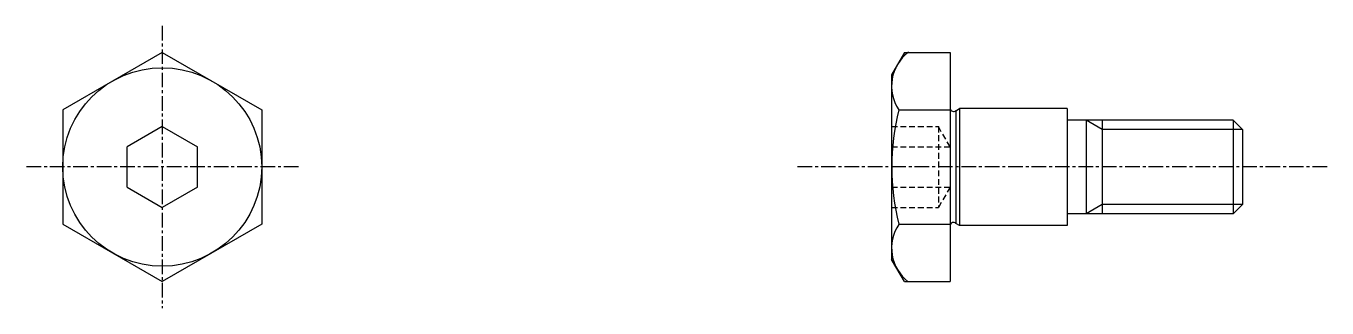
# Model space of a CAD drawing. Extents: x -81 to 222, y 58 to 275.
# Drawn here: x 110.9 to 222.1, y 251.2 to 275.3 of the extents above; entities outside this region: 2.
import ezdxf

# ---------------------------------------------------------------- set-up
doc = ezdxf.new("R2010")
doc.units = 0
doc.linetypes.add('CENTER', pattern=[2, 1.25, -0.25, 0.25, -0.25])
doc.linetypes.add('DASHED', pattern=[0.75, 0.5, -0.25])
doc.layers.get('0').update_dxf_attribs({"linetype": 'CONTINUOUS'})

msp = doc.modelspace()

# ---------------------------------------------------------------- linework, layer by layer
at = {"color": 1, "linetype": 'CENTER'}
for p, q in [((122.56, 275.3), (122.56, 251.15)), ((134.21, 263.23), (110.92, 263.23)), ((222.12, 263.23), (176.74, 263.23))]:
    msp.add_line(p, q, dxfattribs=at)
at = {"color": 7, "linetype": 'CONTINUOUS'}
for p, q in [((122.56, 273.04), (114.06, 268.13)), ((122.56, 273.04), (131.06, 268.13)), ((186.01, 273.04), (189.9, 273.04)), ((189.9, 273.04), (189.9, 253.41)), ((184.9, 271.13), (184.9, 255.32)), ((114.06, 268.13), (114.06, 258.32)), ((131.06, 268.13), (131.06, 258.32)), ((185.52, 268.13), (189.9, 268.13)), ((190.4, 268.05), (190.7, 268.23)), ((190.4, 268.05), (190.4, 258.4)), ((190.7, 268.23), (190.7, 258.23)), ((199.9, 268.23), (190.7, 268.23)), ((199.9, 268.23), (199.9, 258.23)), ((214.1, 267.23), (199.9, 267.23)), ((201.52, 267.23), (201.52, 259.23)), ((202.9, 267.23), (202.9, 259.23)), ((214.1, 267.23), (214.1, 259.23)), ((214.1, 267.23), (214.9, 266.43)), ((122.56, 266.69), (119.56, 264.95)), ((122.56, 266.69), (125.56, 264.95)), ((214.9, 266.43), (214.9, 260.03)), ((119.56, 261.5), (119.56, 264.95)), ((125.56, 261.5), (125.56, 264.95)), ((119.56, 261.5), (122.56, 259.77)), ((125.56, 261.5), (122.56, 259.77)), ((214.1, 259.23), (199.9, 259.23)), ((214.1, 259.23), (214.9, 260.03)), ((114.06, 258.32), (122.56, 253.41)), ((131.06, 258.32), (122.56, 253.41)), ((185.52, 258.32), (189.9, 258.32)), ((190.7, 258.23), (190.4, 258.4)), ((199.9, 258.23), (190.7, 258.23)), ((116.19, 257.09), (116.19, 257.09)), ((118.31, 255.87), (118.31, 255.87)), ((186.01, 253.41), (189.9, 253.41)), ((186.01, 253.41), (189.9, 253.41))]:
    msp.add_line(p, q, dxfattribs=at)
at = {"color": 7, "linetype": 'BYBLOCK'}
for p, q in [((186.01, 273.04), (184.9, 271.13)), ((186.01, 253.41), (184.9, 255.32))]:
    msp.add_line(p, q, dxfattribs=at)
at = {"color": 3}
for p, q in [((202.9, 266.43), (201.52, 267.23)), ((214.9, 266.43), (202.9, 266.43)), ((202.9, 260.03), (201.52, 259.23)), ((214.9, 260.03), (202.9, 260.03))]:
    msp.add_line(p, q, dxfattribs=at)
at = {"color": 3, "linetype": 'DASHED'}
for p, q in [((184.9, 266.69), (188.9, 266.69)), ((189.9, 264.95), (188.9, 266.69)), ((188.9, 266.69), (188.9, 259.77)), ((184.9, 264.95), (189.9, 264.95)), ((189.9, 264.95), (189.9, 261.5)), ((184.9, 261.5), (189.9, 261.5)), ((189.9, 261.5), (188.9, 259.77)), ((184.9, 259.77), (188.9, 259.77))]:
    msp.add_line(p, q, dxfattribs=at)
at = {"color": 7, "linetype": 'CONTINUOUS'}
msp.add_circle((122.56, 263.23), 8.5, dxfattribs=at)
for centre, radius, start, end in [((188.52, 270.16), 3.62, 127.0887, 214.0288), ((204.92, 263.23), 20.01, 165.8134, 194.2068), ((190.2, 268.28), 0.302, 189.6666, 312.1202), ((188.52, 256.29), 3.62, 145.9403, 232.7456), ((190.2, 258.18), 0.302, 47.8798, 170.3334)]:
    msp.add_arc(centre, radius, start, end, dxfattribs=at)

# ---------------------------------------------------------------- texts
for s, p in [('CMSG 10-10-3', (-81.9, 88.32)), ('CMSG10', (-81.9, 58.32))]:
    msp.add_text(s, height=8, dxfattribs=at).set_placement(p)

doc.saveas('drawing.dxf')
